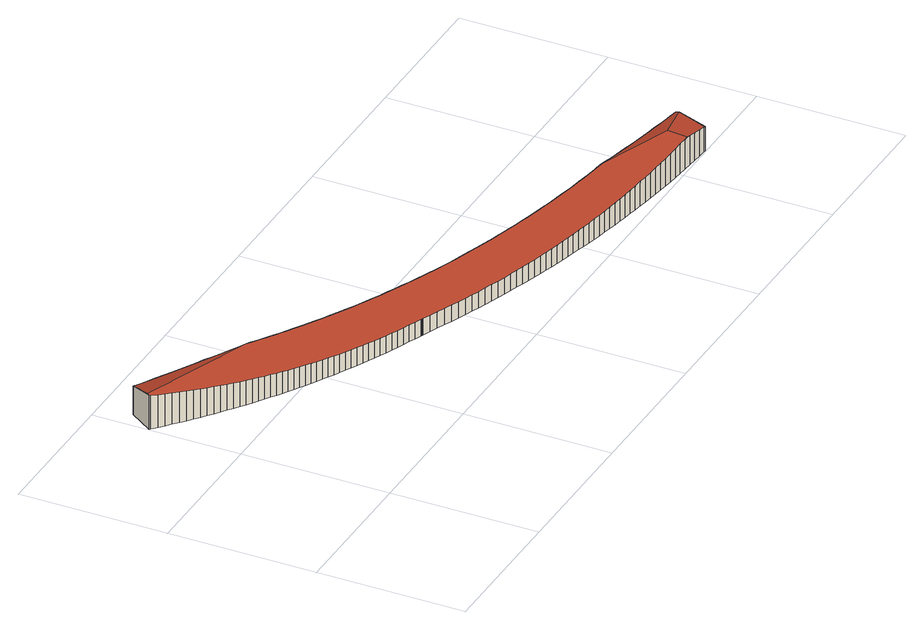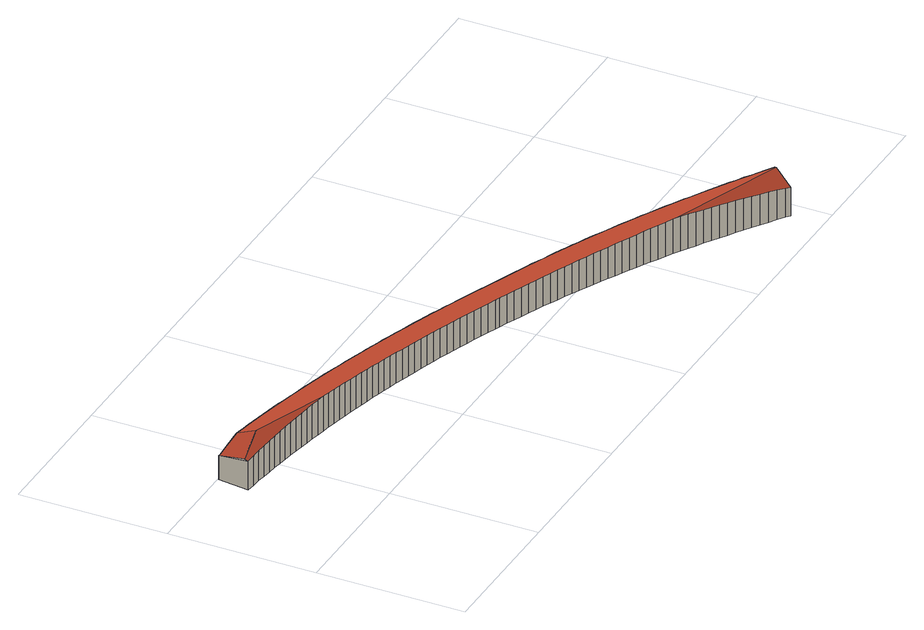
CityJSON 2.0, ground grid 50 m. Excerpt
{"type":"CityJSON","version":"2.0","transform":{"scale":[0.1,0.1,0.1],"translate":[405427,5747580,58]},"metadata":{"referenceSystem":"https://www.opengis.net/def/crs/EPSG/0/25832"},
"CityObjects":{
"building1":{"type":"Building","attributes":{"Gemeindeschluessel":"05515000","Geometrietyp2DReferenz":"3000","function":"31001_3070","roofType":"5000","measuredHeight":12.41},"geometry":[{"type":"Solid","lod":"2","boundaries":[[[[0,1,2,3]],[[4,5,1,0]],[[6,7,5,4]],[[8,9,7,6]],[[10,11,9,8]],[[12,13,11,10]],[[14,15,13,12]],[[16,17,15,14]],[[18,19,17,16]],[[20,21,19,18]],[[22,23,21,20]],[[24,25,23,22]],[[26,27,25,24]],[[28,29,27,26]],[[30,31,29,28]],[[32,33,31,30]],[[34,35,33,32]],[[36,37,35,34]],[[38,39,37,36]],[[40,41,39,38]],[[42,43,41,40]],[[44,45,43,42]],[[46,47,45,44]],[[48,49,47,46]],[[50,51,49,48]],[[52,53,51,50]],[[54,55,53,52]],[[56,57,55,54]],[[58,59,57,56]],[[60,61,59,58]],[[62,63,61,60]],[[64,65,63,62]],[[66,67,65,64]],[[68,69,67,66]],[[70,71,69,68]],[[72,73,71,70]],[[74,75,73,72]],[[76,77,75,74]],[[78,79,77,76]],[[80,81,79,78]],[[82,83,81,80]],[[84,85,83,82]],[[86,87,85,84]],[[88,89,87,86]],[[90,91,89,88]],[[92,93,91,90]],[[94,95,93,92]],[[96,97,95,94]],[[98,99,97,96]],[[100,101,99,98]],[[102,103,101,100]],[[104,105,103,102]],[[106,107,105,104]],[[108,109,107,106]],[[110,111,109,108]],[[112,113,111,110]],[[114,115,113,112]],[[116,117,115,114]],[[118,119,117,116]],[[120,121,119,118]],[[122,123,121,120]],[[124,125,123,122]],[[126,127,125,124]],[[128,129,127,126]],[[130,131,129,128]],[[132,133,131,130]],[[134,135,133,132]],[[136,137,135,134]],[[138,139,137,136]],[[140,141,139,138]],[[142,143,141,140]],[[144,145,143,142]],[[146,147,145,144]],[[148,149,147,146]],[[150,151,149,148]],[[152,153,151,150]],[[154,155,153,152]],[[156,157,155,154]],[[158,159,157,156]],[[160,161,159,158]],[[162,163,161,160]],[[164,165,163,162]],[[166,167,165,164]],[[168,169,167,166]],[[170,171,169,168]],[[172,173,171,170]],[[174,175,173,172]],[[176,177,175,174]],[[178,179,177,176]],[[180,181,179,178]],[[182,183,181,180]],[[184,185,183,182]],[[186,187,185,184]],[[188,189,187,186]],[[190,191,189,188]],[[192,193,191,190]],[[194,195,193,192]],[[196,197,195,194]],[[198,199,197,196]],[[200,201,199,198]],[[202,203,201,200]],[[204,205,203,202]],[[206,207,205,204]],[[208,209,207,206]],[[210,211,209,208]],[[212,213,211,210]],[[214,215,213,212]],[[216,217,215,214]],[[218,219,217,216]],[[220,221,219,218]],[[222,223,221,220]],[[224,225,223,222]],[[226,227,225,224]],[[228,229,227,226]],[[230,231,229,228]],[[232,233,231,230]],[[234,235,233,232]],[[236,237,235,234]],[[238,239,237,236]],[[240,241,239,238]],[[242,243,241,240]],[[244,245,243,242]],[[246,247,245,244]],[[248,249,247,246]],[[250,251,249,248]],[[252,253,251,250]],[[254,255,253,252]],[[256,257,255,254]],[[258,259,257,256]],[[260,261,259,258]],[[262,263,261,260]],[[264,265,263,262]],[[266,267,265,264]],[[268,269,267,266]],[[270,271,269,268]],[[272,273,271,270]],[[274,275,273,272]],[[276,277,275,274]],[[278,279,277,276]],[[280,281,279,278]],[[282,283,281,280]],[[284,285,283,282]],[[286,287,285,284]],[[288,289,287,286]],[[290,291,289,288]],[[292,293,291,290]],[[294,295,293,292]],[[296,297,295,294]],[[298,299,297,296]],[[300,301,299,298]],[[302,303,301,300]],[[304,305,303,302]],[[306,307,305,304]],[[308,309,307,306]],[[310,311,309,308]],[[312,313,311,310]],[[314,315,313,312]],[[316,317,315,314]],[[318,319,317,316]],[[320,321,319,318]],[[322,323,321,320]],[[324,325,323,322]],[[326,327,325,324]],[[328,329,327,326]],[[330,331,329,328]],[[332,333,331,330]],[[334,335,333,332]],[[336,337,335,334]],[[338,339,337,336]],[[340,341,339,338]],[[342,343,341,340]],[[344,345,343,342]],[[346,347,345,344]],[[348,349,347,346]],[[350,351,349,348]],[[352,353,351,350]],[[354,355,353,352]],[[356,357,355,354]],[[358,359,357,356]],[[360,361,359,358]],[[362,363,361,360]],[[3,2,363,362]],[[168,364,365,366,176,174,172,170]],[[367,30,28,26,24,22,20,18,16,14,12,10,8,6,4,0,368]],[[166,164,162,160,158,156,154,152,150,148,146,144,142,140,369,365,364]],[[194,192,190,188,186,184,182,180,178,366,365,369,138,136,134,132,130,128,126,124,122,120,118,116,114,112,110,108,106,104,102,100,98,96,94,92,90,88,86,84,82,80,78,76,74,72,70,68,66,64,62,60,58,56,54,52,50,48,46,44,42,40,38,36,34,32,367,368,3,362,360,358,356,354,352,350,348,346,344,342,340,338,336,334,332,330,328,326,324,322,320,318,316,314,312,310,308,306,304,302,300,298,296,294,292,290,288,286,284,282,280,278,276,274,272,270,268,266,264,262,260,258,256,254,252,250,248,246,244,242,240,238,236,234,232,230,228,226,224,222,220,218,216,214,212,210,208,206,204,202,200,198,196]],[[176,366,178]],[[138,369,140]],[[166,364,168]],[[3,368,0]],[[30,367,32]],[[1,5,7,9,11,13,15,17,19,21,23,25,27,29,31,33,35,37,39,41,43,45,47,49,51,53,55,57,59,61,63,65,67,69,71,73,75,77,79,81,83,85,87,89,91,93,95,97,99,101,103,105,107,109,111,113,115,117,119,121,123,125,127,129,131,133,135,137,139,141,143,145,147,149,151,153,155,157,159,161,163,165,167,169,171,173,175,177,179,181,183,185,187,189,191,193,195,197,199,201,203,205,207,209,211,213,215,217,219,221,223,225,227,229,231,233,235,237,239,241,243,245,247,249,251,253,255,257,259,261,263,265,267,269,271,273,275,277,279,281,283,285,287,289,291,293,295,297,299,301,303,305,307,309,311,313,315,317,319,321,323,325,327,329,331,333,335,337,339,341,343,345,347,349,351,353,355,357,359,361,363,2]]]],"semantics":{"surfaces":[{"type":"WallSurface"},{"type":"RoofSurface"},{"type":"GroundSurface"}],"values":[[0,0,0,0,0,0,0,0,0,0,0,0,0,0,0,0,0,0,0,0,0,0,0,0,0,0,0,0,0,0,0,0,0,0,0,0,0,0,0,0,0,0,0,0,0,0,0,0,0,0,0,0,0,0,0,0,0,0,0,0,0,0,0,0,0,0,0,0,0,0,0,0,0,0,0,0,0,0,0,0,0,0,0,0,0,0,0,0,0,0,0,0,0,0,0,0,0,0,0,0,0,0,0,0,0,0,0,0,0,0,0,0,0,0,0,0,0,0,0,0,0,0,0,0,0,0,0,0,0,0,0,0,0,0,0,0,0,0,0,0,0,0,0,0,0,0,0,0,0,0,0,0,0,0,0,0,0,0,0,0,0,0,0,0,0,0,0,0,0,0,0,0,0,0,0,0,0,0,0,0,0,0,1,1,1,1,0,0,0,0,0,2]]}}]}
},
"vertices":[
[59,890,107],[59,890,5],[4,809,5],[4,809,126],[72,880,108],[72,880,5],[96,863,110],[96,863,5],[120,847,112],[120,847,5],[145,830,114],[145,830,5],[169,814,115],[169,814,5],[193,799,117],[193,799,5],[217,783,119],[217,783,5],[241,768,120],[241,768,5],[265,753,122],[265,753,5],[289,738,123],[289,738,5],[313,723,124],[313,723,5],[336,709,126],[336,709,5],[360,695,127],[360,695,5],[384,681,128],[384,681,5],[407,667,128],[407,667,5],[431,654,126],[431,654,5],[455,640,125],[455,640,5],[478,627,124],[478,627,5],[501,615,122],[501,615,5],[525,602,121],[525,602,5],[548,590,120],[548,590,5],[572,577,119],[572,577,5],[596,565,118],[596,565,5],[620,553,116],[620,553,5],[644,541,115],[644,541,5],[668,529,115],[668,529,5],[693,517,114],[693,517,5],[718,505,113],[718,505,5],[743,493,112],[743,493,5],[769,482,111],[769,482,5],[794,470,111],[794,470,5],[820,459,110],[820,459,5],[846,447,109],[846,447,5],[873,436,109],[873,436,5],[899,425,108],[899,425,5],[926,414,108],[926,414,5],[953,403,108],[953,403,5],[980,392,107],[980,392,5],[1008,381,107],[1008,381,5],[1024,375,107],[1024,375,5],[1052,364,107],[1052,364,5],[1080,354,107],[1080,354,5],[1107,344,107],[1107,344,5],[1135,334,107],[1135,334,5],[1163,325,108],[1163,325,5],[1190,316,108],[1190,316,5],[1217,307,108],[1217,307,5],[1244,298,109],[1244,298,5],[1271,289,109],[1271,289,5],[1298,281,110],[1298,281,5],[1325,273,110],[1325,273,5],[1352,265,111],[1352,265,5],[1378,257,111],[1378,257,5],[1405,250,112],[1405,250,5],[1431,242,113],[1431,242,5],[1458,235,114],[1458,235,5],[1484,228,115],[1484,228,5],[1510,222,116],[1510,222,5],[1536,215,117],[1536,215,5],[1562,209,118],[1562,209,5],[1587,203,119],[1587,203,5],[1613,197,120],[1613,197,5],[1639,191,121],[1639,191,5],[1665,186,123],[1665,186,5],[1691,180,124],[1691,180,5],[1718,175,125],[1718,175,5],[1744,170,127],[1744,170,5],[1771,165,129],[1771,165,5],[1798,160,128],[1798,160,5],[1826,155,127],[1826,155,5],[1853,150,125],[1853,150,5],[1881,146,124],[1881,146,5],[1909,141,123],[1909,141,5],[1937,137,121],[1937,137,5],[1965,133,120],[1965,133,5],[1993,129,118],[1993,129,5],[2022,125,116],[2022,125,5],[2051,122,115],[2051,122,5],[2080,118,113],[2080,118,5],[2109,115,111],[2109,115,5],[2139,112,109],[2139,112,5],[2170,109,107],[2170,109,5],[2157,4,91],[2157,4,5],[2153,5,91],[2153,5,5],[2124,6,97],[2124,6,5],[2095,8,103],[2095,8,5],[2067,10,109],[2067,10,5],[2038,12,111],[2038,12,5],[2010,15,109],[2010,15,5],[1982,17,106],[1982,17,5],[1954,20,104],[1954,20,5],[1927,23,101],[1927,23,5],[1899,26,99],[1899,26,5],[1872,30,97],[1872,30,5],[1845,33,95],[1845,33,5],[1818,37,93],[1818,37,5],[1792,41,91],[1792,41,5],[1765,45,89],[1765,45,5],[1739,49,87],[1739,49,5],[1713,53,85],[1713,53,5],[1687,58,84],[1687,58,5],[1662,62,82],[1662,62,5],[1636,67,81],[1636,67,5],[1611,72,79],[1611,72,5],[1586,77,78],[1586,77,5],[1561,82,77],[1561,82,5],[1536,87,75],[1536,87,5],[1512,93,74],[1512,93,5],[1488,98,73],[1488,98,5],[1463,104,72],[1463,104,5],[1439,110,71],[1439,110,5],[1415,116,70],[1415,116,5],[1390,122,69],[1390,122,5],[1365,128,68],[1365,128,5],[1341,135,67],[1341,135,5],[1316,142,67],[1316,142,5],[1291,149,66],[1291,149,5],[1265,156,65],[1265,156,5],[1240,164,65],[1240,164,5],[1215,172,64],[1215,172,5],[1189,180,64],[1189,180,5],[1164,188,63],[1164,188,5],[1138,196,63],[1138,196,5],[1112,205,63],[1112,205,5],[1086,214,63],[1086,214,5],[1060,223,62],[1060,223,5],[1034,233,62],[1034,233,5],[1008,242,62],[1008,242,5],[982,252,62],[982,252,5],[955,262,63],[955,262,5],[929,273,63],[929,273,5],[902,284,63],[902,284,5],[875,295,63],[875,295,5],[849,306,64],[849,306,5],[845,307,64],[845,307,5],[841,309,64],[841,309,5],[818,317,64],[818,317,5],[796,326,64],[796,326,5],[774,334,64],[774,334,5],[752,343,64],[752,343,5],[731,352,65],[731,352,5],[709,361,65],[709,361,5],[688,370,65],[688,370,5],[667,379,66],[667,379,5],[647,389,67],[647,389,5],[626,398,67],[626,398,5],[606,408,68],[606,408,5],[586,417,69],[586,417,5],[567,427,69],[567,427,5],[547,437,70],[547,437,5],[528,447,71],[528,447,5],[509,457,72],[509,457,5],[491,467,73],[491,467,5],[472,477,74],[472,477,5],[454,487,75],[454,487,5],[436,497,77],[436,497,5],[418,508,78],[418,508,5],[401,518,79],[401,518,5],[383,529,80],[383,529,5],[366,539,82],[366,539,5],[348,550,83],[348,550,5],[330,562,85],[330,562,5],[313,573,86],[313,573,5],[295,585,88],[295,585,5],[277,597,90],[277,597,5],[259,609,91],[259,609,5],[242,621,93],[242,621,5],[224,634,95],[224,634,5],[206,647,97],[206,647,5],[188,660,99],[188,660,5],[170,673,102],[170,673,5],[152,687,104],[152,687,5],[134,701,106],[134,701,5],[116,715,109],[116,715,5],[98,730,111],[98,730,5],[80,744,114],[80,744,5],[62,760,117],[62,760,5],[44,775,119],[44,775,5],[26,790,122],[26,790,5],[8,806,125],[8,806,5],[2168,96,111],[2034,68,129],[2050,11,112],[395,674,129],[9,817,129],[1776,164,129]
]}
